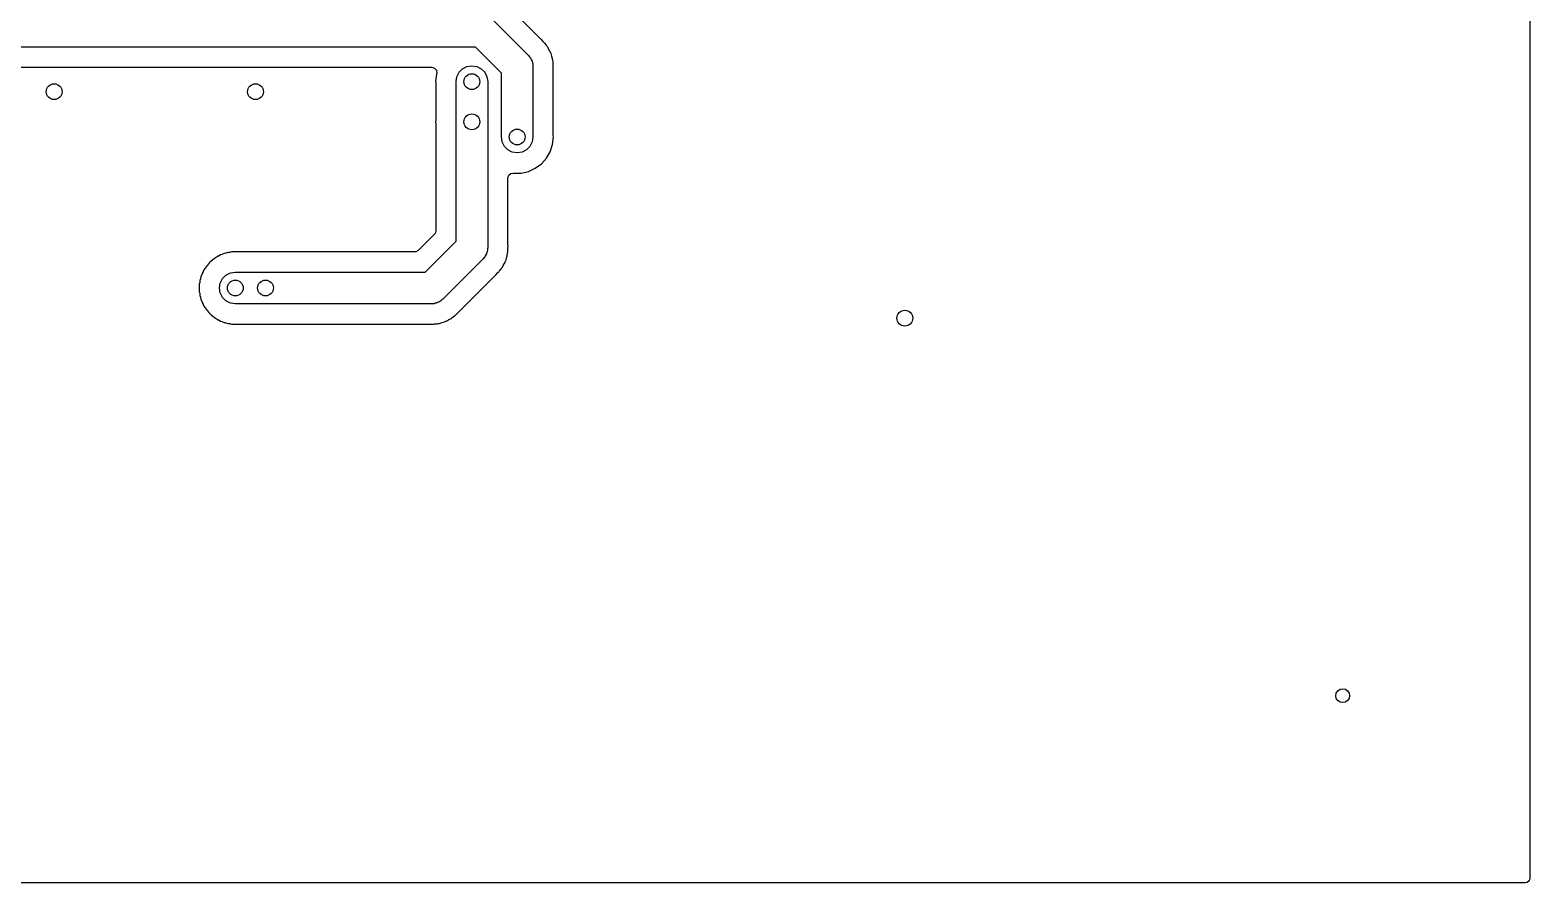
# Model space of a CAD drawing. Extents: x 0.01 to 3.59, y 0.01 to 1.99.
# Drawn here: x 2.096 to 3.586, y 0.014 to 0.861 of the extents above; entities that cross this region are included whole.
import ezdxf

# ---------------------------------------------------------------- set-up
doc = ezdxf.new("R2010")
doc.units = 0
doc.header["$MEASUREMENT"] = 0
doc.layers.add('BLACK', color=7, linetype='CONTINUOUS')

msp = doc.modelspace()

# ---------------------------------------------------------------- linework, layer by layer
at = {"layer": 'BLACK', "linetype": 'CONTINUOUS'}
for p, q in [((3.586, 1.9811), (3.586, 0.0189)), ((2.603, 0.8526), (2.5726, 0.883)), ((2.5561, 0.8711), (2.5911, 0.8361)), ((2.6036, 0.8521), (2.603, 0.8526)), ((2.6041, 0.8517), (2.6036, 0.8521)), ((2.6059, 0.8497), (2.6041, 0.8517)), ((2.606, 0.8495), (2.6059, 0.8497)), ((2.6066, 0.849), (2.606, 0.8495)), ((2.5385, 0.8443), (2.045, 0.8443)), ((2.5643, 0.8185), (2.5385, 0.8443)), ((2.5911, 0.8361), (2.5919, 0.8351)), ((2.5919, 0.8351), (2.5927, 0.8343)), ((2.6071, 0.8483), (2.6066, 0.849)), ((2.6073, 0.8481), (2.6071, 0.8483)), ((2.6091, 0.8461), (2.6073, 0.8481)), ((2.6094, 0.8457), (2.6091, 0.8461)), ((2.6098, 0.845), (2.6094, 0.8457)), ((2.6102, 0.8446), (2.6098, 0.845)), ((2.6114, 0.8422), (2.6102, 0.8446)), ((2.6115, 0.842), (2.6114, 0.8422)), ((2.6129, 0.8396), (2.6115, 0.842)), ((2.613, 0.8391), (2.6129, 0.8396)), ((2.6133, 0.8384), (2.613, 0.8391)), ((2.6136, 0.8379), (2.6133, 0.8384)), ((2.6143, 0.8353), (2.6136, 0.8379)), ((2.6136, 0.8379), (2.6136, 0.8379)), ((2.6136, 0.8379), (2.6136, 0.8379)), ((2.6143, 0.835), (2.6143, 0.8353)), ((2.6152, 0.8325), (2.6143, 0.835)), ((2.0431, 0.8242), (2.4952, 0.8242)), ((2.4952, 0.8242), (2.4979, 0.8234)), ((2.4979, 0.8234), (2.4997, 0.8213)), ((2.4997, 0.8213), (2.5001, 0.8186)), ((2.5223, 0.8193), (2.5257, 0.8227)), ((2.5257, 0.8227), (2.5301, 0.825)), ((2.5301, 0.825), (2.535, 0.8257)), ((2.535, 0.8257), (2.5399, 0.825)), ((2.5399, 0.825), (2.5443, 0.8227)), ((2.5443, 0.8227), (2.5477, 0.8193)), ((2.5927, 0.8343), (2.5933, 0.8332)), ((2.5933, 0.8332), (2.594, 0.8321)), ((2.594, 0.8321), (2.5944, 0.831)), ((2.5944, 0.831), (2.595, 0.8299)), ((2.595, 0.8299), (2.5952, 0.8286)), ((2.5952, 0.8286), (2.5956, 0.8275)), ((2.5956, 0.8275), (2.5956, 0.8262)), ((2.5956, 0.8262), (2.5957, 0.825)), ((2.5957, 0.825), (2.5957, 0.755)), ((2.6152, 0.8319), (2.6152, 0.8325)), ((2.6152, 0.8325), (2.6152, 0.8325)), ((2.6154, 0.8312), (2.6152, 0.8319)), ((2.6155, 0.8306), (2.6154, 0.8312)), ((2.6156, 0.83), (2.6155, 0.8306)), ((2.6155, 0.8306), (2.6155, 0.8306)), ((2.6155, 0.8306), (2.6155, 0.8306)), ((2.6157, 0.8279), (2.6156, 0.83)), ((2.6157, 0.8277), (2.6157, 0.8279)), ((2.6157, 0.8271), (2.6157, 0.8277)), ((2.6158, 0.8269), (2.6157, 0.8271)), ((2.6158, 0.8261), (2.6158, 0.8269)), ((2.6158, 0.8269), (2.6158, 0.8269)), ((2.6158, 0.8258), (2.6158, 0.8261)), ((2.6159, 0.8231), (2.6158, 0.8258)), ((2.6158, 0.8226), (2.6159, 0.8231)), ((2.6158, 0.8218), (2.6158, 0.8226)), ((2.6158, 0.7571), (2.6158, 0.8218)), ((2.4998, 0.8175), (2.499, 0.81)), ((2.499, 0.81), (2.4992, 0.8084)), ((2.4992, 0.8084), (2.4992, 0.8079)), ((2.4992, 0.8079), (2.4992, 0.7721)), ((2.4999, 0.8177), (2.4998, 0.8175)), ((2.5001, 0.8186), (2.4999, 0.8177)), ((2.5193, 0.81), (2.52, 0.8149)), ((2.5193, 0.6515), (2.5193, 0.81)), ((2.52, 0.8149), (2.5223, 0.8193)), ((2.5477, 0.8193), (2.55, 0.8149)), ((2.55, 0.8149), (2.5507, 0.81)), ((2.5507, 0.81), (2.5507, 0.645)), ((2.5643, 0.755), (2.5643, 0.8185)), ((2.4992, 0.7716), (2.499, 0.77)), ((2.499, 0.77), (2.4992, 0.7684)), ((2.4992, 0.7721), (2.4992, 0.7716)), ((2.4992, 0.7684), (2.4992, 0.7679)), ((2.4992, 0.7679), (2.4992, 0.6619)), ((2.565, 0.7501), (2.5643, 0.755)), ((2.5673, 0.7457), (2.565, 0.7501)), ((2.5707, 0.7423), (2.5673, 0.7457)), ((2.5927, 0.7457), (2.5893, 0.7423)), ((2.595, 0.7501), (2.5927, 0.7457)), ((2.5957, 0.755), (2.595, 0.7501)), ((2.6129, 0.7404), (2.6152, 0.7475)), ((2.6152, 0.7475), (2.616, 0.755)), ((2.6158, 0.7566), (2.6158, 0.7571)), ((2.616, 0.755), (2.6158, 0.7566)), ((2.5751, 0.74), (2.5707, 0.7423)), ((2.58, 0.7393), (2.5751, 0.74)), ((2.5849, 0.74), (2.58, 0.7393)), ((2.5893, 0.7423), (2.5849, 0.74)), ((2.6041, 0.7283), (2.6091, 0.7339)), ((2.6091, 0.7339), (2.6129, 0.7404)), ((2.6091, 0.7339), (2.6091, 0.7339)), ((2.5708, 0.7143), (2.5716, 0.717)), ((2.5716, 0.717), (2.5737, 0.7188)), ((2.5737, 0.7188), (2.576, 0.7192)), ((2.576, 0.7192), (2.576, 0.7192)), ((2.576, 0.7192), (2.5838, 0.7192)), ((2.5838, 0.7192), (2.5911, 0.7208)), ((2.5911, 0.7208), (2.598, 0.7239)), ((2.598, 0.7239), (2.6041, 0.7283)), ((2.5708, 0.6482), (2.5708, 0.7143)), ((2.4978, 0.6584), (2.4816, 0.6422)), ((2.4984, 0.6592), (2.4978, 0.6584)), ((2.4992, 0.6619), (2.4984, 0.6592)), ((2.2962, 0.6408), (2.2947, 0.6404)), ((2.3038, 0.6408), (2.2962, 0.6408)), ((2.3319, 0.6408), (2.3038, 0.6408)), ((2.3338, 0.6408), (2.3319, 0.6408)), ((2.4781, 0.6408), (2.3338, 0.6408)), ((2.4792, 0.6409), (2.4781, 0.6408)), ((2.4816, 0.6422), (2.4792, 0.6409)), ((2.4885, 0.6207), (2.5193, 0.6515)), ((2.5502, 0.6414), (2.55, 0.6401)), ((2.5506, 0.6425), (2.5502, 0.6414)), ((2.5507, 0.645), (2.5506, 0.6438)), ((2.5506, 0.6438), (2.5506, 0.6425)), ((2.5705, 0.6394), (2.5706, 0.6409)), ((2.5706, 0.6409), (2.5707, 0.6421)), ((2.5707, 0.6423), (2.5708, 0.6431)), ((2.5707, 0.6421), (2.5707, 0.6423)), ((2.5708, 0.6474), (2.5708, 0.6482)), ((2.5709, 0.6469), (2.5708, 0.6474)), ((2.5708, 0.6442), (2.5709, 0.6469)), ((2.5708, 0.6439), (2.5708, 0.6442)), ((2.5708, 0.6431), (2.5708, 0.6439)), ((2.5708, 0.6431), (2.5708, 0.6431)), ((2.2709, 0.6261), (2.2701, 0.6247)), ((2.272, 0.6273), (2.2709, 0.6261)), ((2.2709, 0.6261), (2.2709, 0.6261)), ((2.2723, 0.6278), (2.272, 0.6273)), ((2.2733, 0.6291), (2.2723, 0.6278)), ((2.2745, 0.6302), (2.2733, 0.6291)), ((2.2733, 0.6291), (2.2733, 0.6291)), ((2.2748, 0.6305), (2.2745, 0.6302)), ((2.2759, 0.6317), (2.2748, 0.6305)), ((2.2772, 0.6327), (2.2759, 0.6317)), ((2.2777, 0.633), (2.2772, 0.6327)), ((2.2789, 0.6341), (2.2777, 0.633)), ((2.2803, 0.6349), (2.2789, 0.6341)), ((2.2789, 0.6341), (2.2789, 0.6341)), ((2.2807, 0.6352), (2.2803, 0.6349)), ((2.282, 0.6361), (2.2807, 0.6352)), ((2.2835, 0.6368), (2.282, 0.6361)), ((2.284, 0.637), (2.2835, 0.6368)), ((2.2854, 0.6379), (2.284, 0.637)), ((2.2869, 0.6384), (2.2854, 0.6379)), ((2.2854, 0.6379), (2.2854, 0.6379)), ((2.2854, 0.6379), (2.2854, 0.6379)), ((2.2854, 0.6379), (2.2854, 0.6379)), ((2.2874, 0.6385), (2.2869, 0.6384)), ((2.2889, 0.6392), (2.2874, 0.6385)), ((2.2905, 0.6395), (2.2889, 0.6392)), ((2.2889, 0.6392), (2.2889, 0.6392)), ((2.2889, 0.6392), (2.2889, 0.6392)), ((2.291, 0.6397), (2.2905, 0.6395)), ((2.292, 0.64), (2.291, 0.6397)), ((2.2925, 0.6402), (2.292, 0.64)), ((2.2935, 0.6403), (2.2925, 0.6402)), ((2.2925, 0.6402), (2.2925, 0.6402)), ((2.2925, 0.6402), (2.2925, 0.6402)), ((2.2941, 0.6403), (2.2935, 0.6403)), ((2.2947, 0.6404), (2.2941, 0.6403)), ((2.5461, 0.6339), (2.5061, 0.5939)), ((2.5469, 0.6349), (2.5461, 0.6339)), ((2.5477, 0.6357), (2.5469, 0.6349)), ((2.5483, 0.6368), (2.5477, 0.6357)), ((2.549, 0.6379), (2.5483, 0.6368)), ((2.5494, 0.639), (2.549, 0.6379)), ((2.55, 0.6401), (2.5494, 0.639)), ((2.5652, 0.6254), (2.5664, 0.6278)), ((2.5664, 0.6278), (2.5665, 0.628)), ((2.5665, 0.628), (2.5679, 0.6304)), ((2.5679, 0.6304), (2.568, 0.6309)), ((2.568, 0.6309), (2.5683, 0.6316)), ((2.5683, 0.6316), (2.5684, 0.6317)), ((2.5684, 0.6317), (2.5686, 0.6321)), ((2.5686, 0.6321), (2.5693, 0.6347)), ((2.5693, 0.635), (2.57, 0.6369)), ((2.5693, 0.6347), (2.5693, 0.635)), ((2.57, 0.6369), (2.5702, 0.6375)), ((2.5702, 0.6381), (2.5704, 0.6388)), ((2.5702, 0.6375), (2.5702, 0.6381)), ((2.5704, 0.6388), (2.5705, 0.6394)), ((2.5705, 0.6394), (2.5705, 0.6394)), ((2.5705, 0.6394), (2.5705, 0.6394)), ((2.2648, 0.6125), (2.2647, 0.6109)), ((2.2653, 0.614), (2.2648, 0.6125)), ((2.2648, 0.6125), (2.2648, 0.6125)), ((2.2655, 0.6145), (2.2653, 0.614)), ((2.2658, 0.6161), (2.2655, 0.6145)), ((2.2665, 0.6176), (2.2658, 0.6161)), ((2.2666, 0.6181), (2.2665, 0.6176)), ((2.2671, 0.6196), (2.2666, 0.6181)), ((2.268, 0.621), (2.2671, 0.6196)), ((2.2682, 0.6215), (2.268, 0.621)), ((2.2689, 0.623), (2.2682, 0.6215)), ((2.2698, 0.6243), (2.2689, 0.623)), ((2.2701, 0.6247), (2.2698, 0.6243)), ((2.285, 0.6099), (2.2873, 0.6143)), ((2.2873, 0.6143), (2.2907, 0.6177)), ((2.2907, 0.6177), (2.2951, 0.62)), ((2.2951, 0.62), (2.3, 0.6207)), ((2.3, 0.6207), (2.33, 0.6207)), ((2.33, 0.6207), (2.4885, 0.6207)), ((2.5226, 0.582), (2.558, 0.6174)), ((2.558, 0.6174), (2.5586, 0.6179)), ((2.5586, 0.6179), (2.5588, 0.6181)), ((2.5588, 0.6181), (2.5591, 0.6183)), ((2.5591, 0.6183), (2.5609, 0.6203)), ((2.5609, 0.6203), (2.561, 0.6205)), ((2.561, 0.6205), (2.5616, 0.621)), ((2.5616, 0.621), (2.5621, 0.6217)), ((2.5616, 0.621), (2.5616, 0.621)), ((2.5621, 0.6217), (2.5623, 0.6219)), ((2.5623, 0.6219), (2.5641, 0.6239)), ((2.5641, 0.6239), (2.5643, 0.6243)), ((2.5643, 0.6243), (2.5644, 0.6243)), ((2.5644, 0.6243), (2.5648, 0.625)), ((2.5648, 0.625), (2.5652, 0.6254)), ((2.2642, 0.6066), (2.264, 0.605)), ((2.264, 0.605), (2.2642, 0.6034)), ((2.2646, 0.6103), (2.2642, 0.6088)), ((2.2642, 0.6088), (2.2642, 0.6071)), ((2.2642, 0.6071), (2.2642, 0.6066)), ((2.2642, 0.6034), (2.2642, 0.6029)), ((2.2642, 0.6029), (2.2642, 0.6012)), ((2.2642, 0.6012), (2.2646, 0.5997)), ((2.2647, 0.6109), (2.2646, 0.6103)), ((2.2646, 0.5997), (2.2647, 0.5991)), ((2.2647, 0.5991), (2.2648, 0.5975)), ((2.2648, 0.5975), (2.2648, 0.5975)), ((2.2648, 0.5975), (2.2653, 0.596)), ((2.2843, 0.605), (2.285, 0.6099)), ((2.285, 0.6001), (2.2843, 0.605)), ((2.2873, 0.5957), (2.285, 0.6001)), ((2.2653, 0.596), (2.2655, 0.5955)), ((2.2655, 0.5955), (2.2658, 0.5939)), ((2.2658, 0.5939), (2.2665, 0.5924)), ((2.2665, 0.5924), (2.2666, 0.5919)), ((2.2666, 0.5919), (2.2671, 0.5904)), ((2.2671, 0.5904), (2.2671, 0.5904)), ((2.2671, 0.5904), (2.268, 0.589)), ((2.268, 0.589), (2.2682, 0.5885)), ((2.2682, 0.5885), (2.2689, 0.587)), ((2.2689, 0.587), (2.2689, 0.587)), ((2.2689, 0.587), (2.2698, 0.5857)), ((2.2698, 0.5857), (2.2701, 0.5853)), ((2.2701, 0.5853), (2.2709, 0.5839)), ((2.2709, 0.5839), (2.2709, 0.5839)), ((2.2709, 0.5839), (2.272, 0.5827)), ((2.272, 0.5827), (2.2723, 0.5822)), ((2.2723, 0.5822), (2.2733, 0.5809)), ((2.2907, 0.5923), (2.2873, 0.5957)), ((2.2951, 0.59), (2.2907, 0.5923)), ((2.3, 0.5893), (2.2951, 0.59)), ((2.33, 0.5893), (2.3, 0.5893)), ((2.495, 0.5893), (2.33, 0.5893)), ((2.4962, 0.5894), (2.495, 0.5893)), ((2.4975, 0.5894), (2.4962, 0.5894)), ((2.4986, 0.5898), (2.4975, 0.5894)), ((2.4999, 0.59), (2.4986, 0.5898)), ((2.501, 0.5906), (2.4999, 0.59)), ((2.5021, 0.591), (2.501, 0.5906)), ((2.5032, 0.5917), (2.5021, 0.591)), ((2.5043, 0.5923), (2.5032, 0.5917)), ((2.5051, 0.5931), (2.5043, 0.5923)), ((2.5061, 0.5939), (2.5051, 0.5931)), ((2.5217, 0.5809), (2.5221, 0.5814)), ((2.5221, 0.5814), (2.5226, 0.582)), ((2.2733, 0.5809), (2.2745, 0.5798)), ((2.2745, 0.5798), (2.2748, 0.5795)), ((2.2748, 0.5795), (2.2759, 0.5783)), ((2.2759, 0.5783), (2.2772, 0.5773)), ((2.2772, 0.5773), (2.2777, 0.577)), ((2.2777, 0.577), (2.2789, 0.5759)), ((2.2789, 0.5759), (2.2789, 0.5759)), ((2.2789, 0.5759), (2.2803, 0.5751)), ((2.2803, 0.5751), (2.2807, 0.5748)), ((2.2807, 0.5748), (2.282, 0.5739)), ((2.282, 0.5739), (2.282, 0.5739)), ((2.282, 0.5739), (2.2835, 0.5732)), ((2.2835, 0.5732), (2.284, 0.573)), ((2.284, 0.573), (2.2854, 0.5721)), ((2.2854, 0.5721), (2.2854, 0.5721)), ((2.2854, 0.5721), (2.2869, 0.5716)), ((2.2869, 0.5716), (2.2874, 0.5715)), ((2.2874, 0.5715), (2.2889, 0.5708)), ((2.2889, 0.5708), (2.2897, 0.5706)), ((2.2897, 0.5706), (2.2905, 0.5705)), ((2.2905, 0.5705), (2.291, 0.5703)), ((2.291, 0.5703), (2.2925, 0.5698)), ((2.2925, 0.5698), (2.2925, 0.5698)), ((2.2925, 0.5698), (2.2941, 0.5697)), ((2.2941, 0.5697), (2.2947, 0.5696)), ((2.2947, 0.5696), (2.2962, 0.5692)), ((2.2962, 0.5692), (2.2962, 0.5692)), ((2.2962, 0.5692), (2.2981, 0.5692)), ((2.2981, 0.5692), (2.3262, 0.5692)), ((2.3262, 0.5692), (2.3281, 0.5692)), ((2.3281, 0.5692), (2.4918, 0.5692)), ((2.4918, 0.5692), (2.4926, 0.5692)), ((2.4926, 0.5692), (2.4931, 0.5691)), ((2.4931, 0.5691), (2.4957, 0.5692)), ((2.4957, 0.5692), (2.4958, 0.5692)), ((2.4958, 0.5692), (2.4961, 0.5692)), ((2.4961, 0.5692), (2.4969, 0.5692)), ((2.4969, 0.5692), (2.4977, 0.5693)), ((2.4969, 0.5692), (2.4969, 0.5692)), ((2.4969, 0.5692), (2.4969, 0.5692)), ((2.4969, 0.5692), (2.4969, 0.5692)), ((2.4977, 0.5693), (2.4979, 0.5693)), ((2.4979, 0.5693), (2.5006, 0.5695)), ((2.5006, 0.5695), (2.5012, 0.5696)), ((2.5012, 0.5696), (2.5019, 0.5698)), ((2.5019, 0.5698), (2.5024, 0.5698)), ((2.5024, 0.5698), (2.5025, 0.5698)), ((2.5025, 0.5698), (2.5044, 0.5705)), ((2.5025, 0.5698), (2.5025, 0.5698)), ((2.5025, 0.5698), (2.5025, 0.5698)), ((2.5044, 0.5705), (2.505, 0.5707)), ((2.505, 0.5707), (2.5053, 0.5707)), ((2.5053, 0.5707), (2.5079, 0.5714)), ((2.5079, 0.5714), (2.5083, 0.5716)), ((2.5083, 0.5716), (2.5084, 0.5717)), ((2.5084, 0.5717), (2.5091, 0.572)), ((2.5091, 0.572), (2.5096, 0.5721)), ((2.5096, 0.5721), (2.512, 0.5735)), ((2.5096, 0.5721), (2.5096, 0.5721)), ((2.512, 0.5735), (2.5122, 0.5736)), ((2.5122, 0.5736), (2.5146, 0.5748)), ((2.5146, 0.5748), (2.515, 0.5752)), ((2.515, 0.5752), (2.5157, 0.5756)), ((2.5157, 0.5756), (2.5161, 0.5759)), ((2.5161, 0.5759), (2.5181, 0.5777)), ((2.5181, 0.5777), (2.5183, 0.5779)), ((2.5183, 0.5779), (2.5184, 0.5779)), ((2.5184, 0.5779), (2.519, 0.5784)), ((2.519, 0.5784), (2.5195, 0.579)), ((2.5195, 0.579), (2.5197, 0.5791)), ((2.5197, 0.5791), (2.5217, 0.5809)), ((3.5853, 0.0162), (3.5831, 0.0144)), ((3.586, 0.0189), (3.5853, 0.0162)), ((3.5811, 0.014), (0.0189, 0.014)), ((3.5831, 0.0144), (3.5811, 0.014))]:
    msp.add_line(p, q, dxfattribs=at)
at = {"layer": 'BLACK'}
for centre, radius in [((2.12, 0.8), 0.00787), ((2.32, 0.8), 0.00787), ((2.535, 0.81), 0.00787), ((2.535, 0.77), 0.00787), ((2.58, 0.755), 0.00787), ((2.3, 0.605), 0.00787), ((2.33, 0.605), 0.00787), ((2.965, 0.575), 0.00787), ((3.4, 0.2), 0.00689)]:
    msp.add_circle(centre, radius, dxfattribs=at)

doc.saveas('drawing.dxf')
